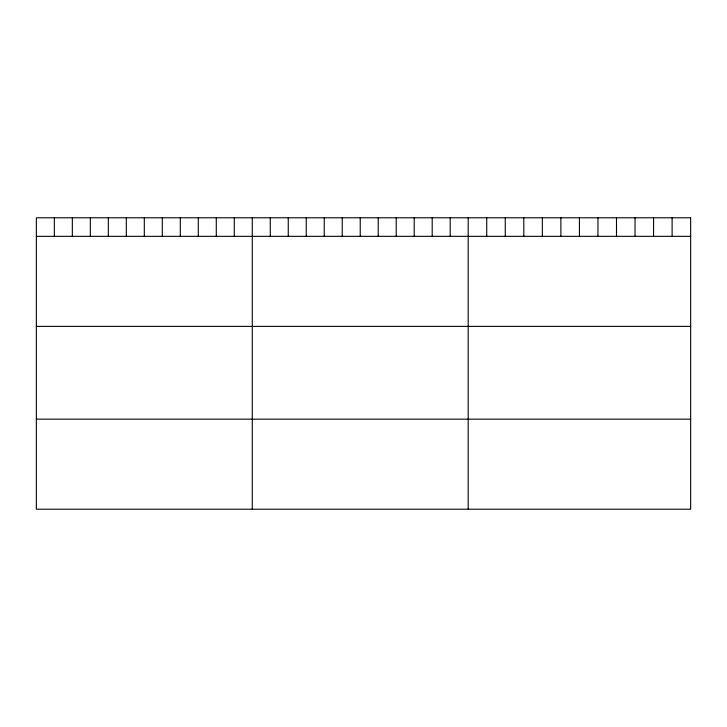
<?xml version="1.0" encoding="UTF-8"?>
<svg xmlns="http://www.w3.org/2000/svg" width="727" height="727" viewBox="0 0 727 727"><rect width="100%" height="100%" fill="white"/><g stroke="black" fill="none" stroke-linecap="round" stroke-linejoin="round"><path stroke-width="1.09" d="M36.35 236.33L690.65 236.33M36.35 326.378L690.65 326.378M36.35 419.161L690.65 419.161M672.111 217.791L672.111 236.33M653.573 217.791L653.573 236.33M635.034 217.791L635.034 236.33M616.496 217.791L616.496 236.33M597.957 217.791L597.957 236.33M579.419 217.791L579.419 236.33M560.88 217.791L560.88 236.33M542.342 217.791L542.342 236.33M523.803 217.791L523.803 236.33M505.265 217.791L505.265 236.33M486.726 217.791L486.726 236.33M468.188 217.791L468.188 509.209M450.195 217.791L450.195 236.33M432.202 217.791L432.202 236.33M414.208 217.791L414.208 236.33M396.215 217.791L396.215 236.33M378.222 217.791L378.222 236.33M360.228 217.791L360.228 236.33M342.235 217.791L342.235 236.33M324.242 217.791L324.242 236.33M306.249 217.791L306.249 236.33M288.255 217.791L288.255 236.33M270.262 217.791L270.262 236.33M252.269 217.791L252.269 509.209M234.276 217.791L234.276 236.33M216.282 217.791L216.282 236.33M198.289 217.791L198.289 236.33M180.296 217.791L180.296 236.33M162.303 217.791L162.303 236.33M144.31 217.791L144.31 236.33M126.316 217.791L126.316 236.33M108.323 217.791L108.323 236.33M90.33 217.791L90.33 236.33M72.336 217.791L72.336 236.33M54.343 217.791L54.343 236.33M690.65 217.791L36.35 217.791L36.35 509.209L690.65 509.209L690.65 217.791"/></g></svg>
